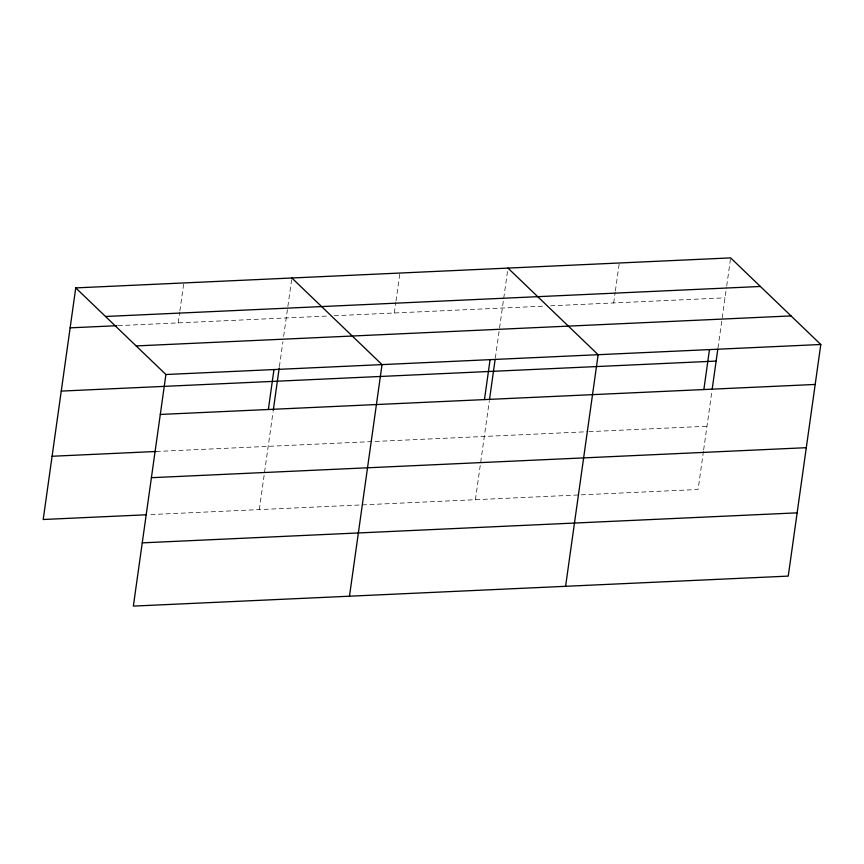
<?xml version="1.0" encoding="UTF-8"?>
<svg xmlns="http://www.w3.org/2000/svg" width="864" height="864" viewBox="0 0 864 864"><rect width="100%" height="100%" fill="white"/><g stroke="black" fill="none" stroke-linecap="round" stroke-linejoin="round"><path stroke-width="0.65" stroke-dasharray="4.32 3.24" d="M178.189 322.898L179.69 312.239M179.874 310.91L183.805 282.949M259.308 509.598L273.056 411.772M279.396 366.692L282.917 341.658M283.651 336.388L291.859 278.003M394.308 312.995L395.798 302.335M395.993 301.007L399.924 273.046M475.427 499.694L489.359 400.54M495.32 358.106L507.978 268.099M613.688 302.94L615.19 292.291M615.373 290.952L619.304 262.991M703.458 451.278L698.09 489.488L148.586 514.674M703.642 449.96L712.022 390.344M717.984 347.911L726.516 287.183M726.71 285.854L730.447 259.222M118.163 325.642L328.936 315.986M334.271 315.738L545.281 306.072M550.649 305.824L725.026 297.842M156.146 451.483L587.596 431.719M588.935 431.654L706.979 426.244"/><path stroke-width="1.3" d="M75.751 287.896L165.91 374.512L133.358 606.107L788.249 576.104L820.8 344.498L730.642 257.893L75.751 287.896L43.2 519.502L145.919 514.793M268.358 409.504L273.964 369.554M273.251 410.443L279.212 368.01M349.477 596.203L382.028 364.608L291.859 278.003M484.466 399.6L490.082 359.651M489.553 399.211L495.137 359.424M565.585 586.3L598.136 354.704L507.978 268.099M703.858 389.545L709.474 349.596M712.206 389.016L717.8 349.229M105.505 316.483L760.396 286.47M70.135 327.845L116.824 325.706M136.156 345.924L791.046 315.922M165.91 374.512L820.8 344.498M61.247 391.09L716.137 361.087M160.294 414.45L815.184 384.448M52.088 456.257L156.146 451.483M151.405 477.695L806.296 447.692M142.247 542.862L797.137 512.849"/></g></svg>
